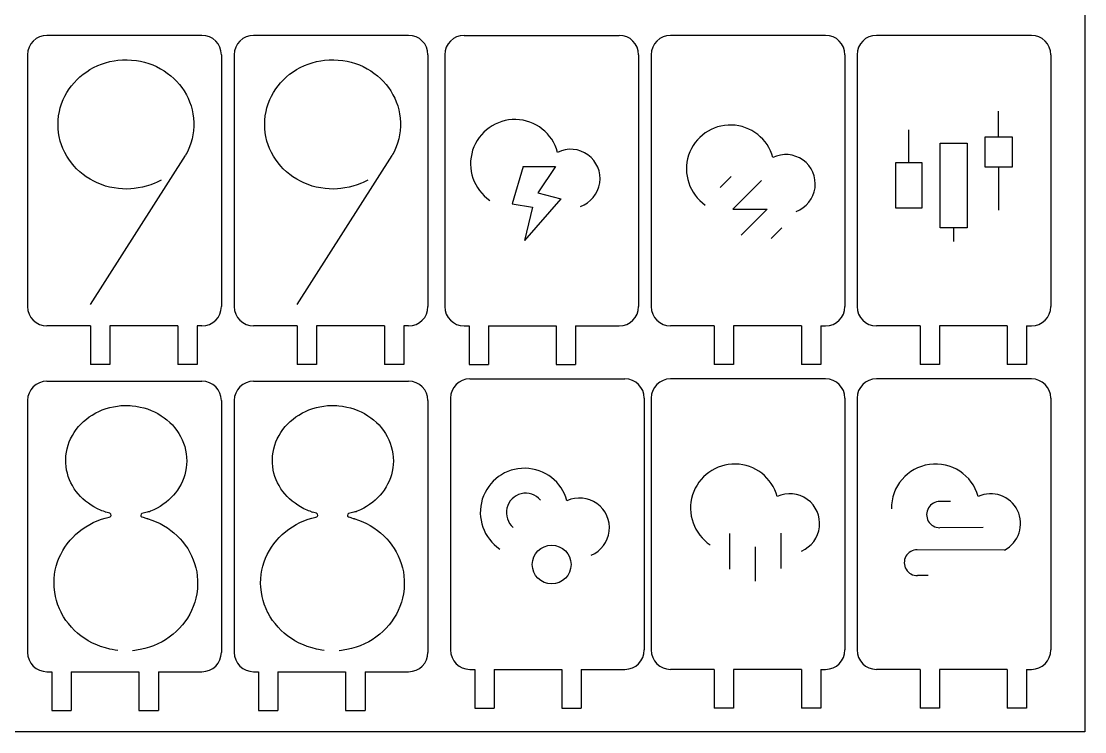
# Model space of a CAD drawing. Header units: millimetres. Extents: x 2133 to 4632, y 1065 to 2652.
# Drawn here: x 4412.8 to 4632.3, y 2005.3 to 2152 of the extents above; entities that cross this region are included whole.
import ezdxf

# ---------------------------------------------------------------- set-up
doc = ezdxf.new("R2010")
doc.units = ezdxf.units.MM
doc.layers.add('细实线', color=7, linetype='Continuous', lineweight=25)

msp = doc.modelspace()

# ---------------------------------------------------------------- linework, layer by layer
at = {"color": 7, "linetype": 'Continuous', "lineweight": 25}
for p, q in [((4450.096, 2149.068), (4418.096, 2149.068)), ((4492.75, 2149.068), (4460.75, 2149.068)), ((4504.222, 2149.068), (4536.222, 2149.068)), ((4578.821, 2149.068), (4546.821, 2149.068)), ((4621.314, 2149.068), (4589.314, 2149.068)), ((4414.096, 2145.068), (4414.096, 2093.068)), ((4454.096, 2145.068), (4454.096, 2093.068)), ((4456.75, 2145.068), (4456.75, 2093.068)), ((4496.75, 2145.068), (4496.75, 2093.068)), ((4500.222, 2145.068), (4500.222, 2093.068)), ((4540.222, 2145.068), (4540.222, 2093.068)), ((4542.821, 2145.068), (4542.821, 2093.068)), ((4582.821, 2145.068), (4582.821, 2093.068)), ((4585.314, 2145.068), (4585.314, 2093.068)), ((4625.314, 2145.068), (4625.314, 2093.068)), ((4427.096, 2089.068), (4418.096, 2089.068)), ((4427.096, 2089.068), (4427.096, 2081.068)), ((4445.096, 2089.068), (4431.096, 2089.068)), ((4431.096, 2089.068), (4431.096, 2081.068)), ((4445.096, 2089.068), (4445.096, 2081.068)), ((4450.096, 2089.068), (4449.096, 2089.068)), ((4449.096, 2089.068), (4449.096, 2081.068)), ((4469.75, 2089.068), (4460.75, 2089.068)), ((4469.75, 2089.068), (4469.75, 2081.068)), ((4487.75, 2089.068), (4473.75, 2089.068)), ((4473.75, 2089.068), (4473.75, 2081.068)), ((4487.75, 2089.068), (4487.75, 2081.068)), ((4492.75, 2089.068), (4491.75, 2089.068)), ((4491.75, 2089.068), (4491.75, 2081.068)), ((4504.222, 2089.068), (4505.222, 2089.068)), ((4505.222, 2089.068), (4505.222, 2081.068)), ((4509.222, 2089.068), (4509.222, 2081.068)), ((4509.222, 2089.068), (4523.222, 2089.068)), ((4523.222, 2089.068), (4523.222, 2081.068)), ((4527.222, 2089.068), (4536.222, 2089.068)), ((4527.222, 2089.068), (4527.222, 2081.068)), ((4555.821, 2089.068), (4546.821, 2089.068)), ((4555.821, 2089.068), (4555.821, 2081.068)), ((4573.821, 2089.068), (4559.821, 2089.068)), ((4559.821, 2089.068), (4559.821, 2081.068)), ((4573.821, 2089.068), (4573.821, 2081.068)), ((4577.821, 2089.068), (4577.821, 2081.068)), ((4598.314, 2089.068), (4589.314, 2089.068)), ((4598.314, 2089.068), (4598.314, 2081.068)), ((4616.314, 2089.068), (4602.314, 2089.068)), ((4602.314, 2089.068), (4602.314, 2081.068)), ((4616.314, 2089.068), (4616.314, 2081.068)), ((4620.314, 2089.068), (4620.314, 2081.068)), ((4431.096, 2081.068), (4427.096, 2081.068)), ((4449.096, 2081.068), (4445.096, 2081.068)), ((4473.75, 2081.068), (4469.75, 2081.068)), ((4491.75, 2081.068), (4487.75, 2081.068)), ((4505.222, 2081.068), (4509.222, 2081.068)), ((4523.222, 2081.068), (4527.222, 2081.068)), ((4559.821, 2081.068), (4555.821, 2081.068)), ((4577.821, 2081.068), (4573.821, 2081.068)), ((4602.314, 2081.068), (4598.314, 2081.068)), ((4620.314, 2081.068), (4616.314, 2081.068)), ((4418.096, 2077.656), (4450.096, 2077.656)), ((4460.75, 2077.656), (4492.75, 2077.656)), ((4505.394, 2078.143), (4537.394, 2078.143)), ((4578.821, 2078.143), (4546.821, 2078.143)), ((4621.314, 2078.143), (4589.314, 2078.143)), ((4414.096, 2073.656), (4414.096, 2021.656)), ((4454.096, 2073.656), (4454.096, 2021.656)), ((4456.75, 2073.656), (4456.75, 2021.656)), ((4496.75, 2073.656), (4496.75, 2021.656)), ((4501.394, 2074.143), (4501.394, 2022.143)), ((4541.394, 2074.143), (4541.394, 2022.143)), ((4542.821, 2074.143), (4542.821, 2022.143)), ((4582.821, 2074.143), (4582.821, 2022.143)), ((4585.314, 2074.143), (4585.314, 2022.143)), ((4625.314, 2074.143), (4625.314, 2022.143)), ((4418.096, 2017.656), (4419.096, 2017.656)), ((4419.096, 2017.656), (4419.096, 2009.656)), ((4423.096, 2017.656), (4423.096, 2009.656)), ((4423.096, 2017.656), (4437.096, 2017.656)), ((4437.096, 2017.656), (4437.096, 2009.656)), ((4441.096, 2017.656), (4450.096, 2017.656)), ((4441.096, 2017.656), (4441.096, 2009.656)), ((4460.75, 2017.656), (4461.75, 2017.656)), ((4461.75, 2017.656), (4461.75, 2009.656)), ((4465.75, 2017.656), (4465.75, 2009.656)), ((4465.75, 2017.656), (4479.75, 2017.656)), ((4479.75, 2017.656), (4479.75, 2009.656)), ((4483.75, 2017.656), (4492.75, 2017.656)), ((4483.75, 2017.656), (4483.75, 2009.656)), ((4505.394, 2018.143), (4506.394, 2018.143)), ((4506.394, 2018.143), (4506.394, 2010.143)), ((4510.394, 2018.143), (4510.394, 2010.143)), ((4510.394, 2018.143), (4524.394, 2018.143)), ((4524.394, 2018.143), (4524.394, 2010.143)), ((4528.394, 2018.143), (4537.394, 2018.143)), ((4528.394, 2018.143), (4528.394, 2010.143)), ((4555.821, 2018.143), (4546.821, 2018.143)), ((4555.821, 2018.143), (4555.821, 2010.143)), ((4573.821, 2018.143), (4559.821, 2018.143)), ((4559.821, 2018.143), (4559.821, 2010.143)), ((4573.821, 2018.143), (4573.821, 2010.143)), ((4577.821, 2018.143), (4577.821, 2010.143)), ((4598.314, 2018.143), (4589.314, 2018.143)), ((4598.314, 2018.143), (4598.314, 2010.143)), ((4616.314, 2018.143), (4602.314, 2018.143)), ((4602.314, 2018.143), (4602.314, 2010.143)), ((4616.314, 2018.143), (4616.314, 2010.143)), ((4620.314, 2018.143), (4620.314, 2010.143)), ((4419.096, 2009.656), (4423.096, 2009.656)), ((4437.096, 2009.656), (4441.096, 2009.656)), ((4461.75, 2009.656), (4465.75, 2009.656)), ((4479.75, 2009.656), (4483.75, 2009.656)), ((4506.394, 2010.143), (4510.394, 2010.143)), ((4524.394, 2010.143), (4528.394, 2010.143)), ((4559.821, 2010.143), (4555.821, 2010.143)), ((4577.821, 2010.143), (4573.821, 2010.143)), ((4602.314, 2010.143), (4598.314, 2010.143)), ((4620.314, 2010.143), (4616.314, 2010.143))]:
    msp.add_line(p, q, dxfattribs=at)
for points in [[(4427.723, 2142.409), (4428.578, 2142.815)], [(4428.578, 2142.815), (4429.341, 2143.129)], [(4429.341, 2143.129), (4430.163, 2143.394)], [(4430.163, 2143.394), (4431.102, 2143.642)], [(4431.102, 2143.642), (4431.961, 2143.821)], [(4431.961, 2143.821), (4432.743, 2143.922)], [(4432.743, 2143.922), (4433.669, 2143.995)], [(4433.669, 2143.995), (4434.565, 2144.023)], [(4434.565, 2144.023), (4434.602, 2144.023)], [(4434.652, 2144.027), (4434.682, 2144.026)], [(4434.682, 2144.026), (4435.56, 2143.976)], [(4435.56, 2143.976), (4436.548, 2143.868)], [(4436.548, 2143.868), (4437.402, 2143.727)], [(4437.402, 2143.727), (4438.237, 2143.522)], [(4438.237, 2143.522), (4439.161, 2143.241)], [(4439.161, 2143.241), (4439.955, 2142.954)], [(4439.955, 2142.954), (4440.716, 2142.608)], [(4440.716, 2142.608), (4441.553, 2142.173)], [(4470.376, 2142.409), (4471.232, 2142.815)], [(4471.232, 2142.815), (4471.995, 2143.129)], [(4471.995, 2143.129), (4472.816, 2143.394)], [(4472.816, 2143.394), (4473.755, 2143.642)], [(4473.755, 2143.642), (4474.615, 2143.821)], [(4474.615, 2143.821), (4475.397, 2143.922)], [(4475.397, 2143.922), (4476.322, 2143.995)], [(4476.322, 2143.995), (4477.219, 2144.023)], [(4477.219, 2144.023), (4477.256, 2144.023)], [(4477.306, 2144.027), (4477.336, 2144.026)], [(4477.336, 2144.026), (4478.214, 2143.976)], [(4478.214, 2143.976), (4479.202, 2143.868)], [(4479.202, 2143.868), (4480.056, 2143.727)], [(4480.056, 2143.727), (4480.891, 2143.522)], [(4480.891, 2143.522), (4481.815, 2143.241)], [(4481.815, 2143.241), (4482.609, 2142.954)], [(4482.609, 2142.954), (4483.37, 2142.608)], [(4483.37, 2142.608), (4484.207, 2142.173)], [(4424.315, 2139.95), (4424.893, 2140.496)], [(4424.893, 2140.496), (4425.545, 2141.022)], [(4425.545, 2141.022), (4426.299, 2141.568)], [(4426.299, 2141.568), (4426.976, 2142.006)], [(4426.976, 2142.006), (4427.723, 2142.409)], [(4441.553, 2142.173), (4442.268, 2141.753)], [(4442.268, 2141.753), (4442.939, 2141.285)], [(4442.939, 2141.285), (4443.671, 2140.713)], [(4443.671, 2140.713), (4444.289, 2140.176)], [(4466.969, 2139.95), (4467.546, 2140.496)], [(4467.546, 2140.496), (4468.198, 2141.022)], [(4468.198, 2141.022), (4468.952, 2141.568)], [(4468.952, 2141.568), (4469.63, 2142.006)], [(4469.63, 2142.006), (4470.376, 2142.409)], [(4484.207, 2142.173), (4484.922, 2141.753)], [(4484.922, 2141.753), (4485.593, 2141.285)], [(4485.593, 2141.285), (4486.324, 2140.713)], [(4486.324, 2140.713), (4486.943, 2140.176)], [(4422.681, 2138.009), (4423.141, 2138.647)], [(4423.141, 2138.647), (4423.682, 2139.281)], [(4423.682, 2139.281), (4424.315, 2139.95)], [(4444.289, 2140.176), (4444.853, 2139.603)], [(4444.853, 2139.603), (4445.461, 2138.912)], [(4445.461, 2138.912), (4445.966, 2138.273)], [(4445.966, 2138.273), (4446.409, 2137.609)], [(4465.334, 2138.009), (4465.795, 2138.647)], [(4465.795, 2138.647), (4466.335, 2139.281)], [(4466.335, 2139.281), (4466.969, 2139.95)], [(4486.943, 2140.176), (4487.507, 2139.603)], [(4487.507, 2139.603), (4488.115, 2138.912)], [(4488.115, 2138.912), (4488.62, 2138.273)], [(4488.62, 2138.273), (4489.063, 2137.609)], [(4421.446, 2135.794), (4421.775, 2136.509)], [(4421.775, 2136.509), (4422.186, 2137.236)], [(4422.186, 2137.236), (4422.681, 2138.009)], [(4446.409, 2137.609), (4446.873, 2136.818)], [(4446.873, 2136.818), (4447.248, 2136.092)], [(4447.248, 2136.092), (4447.554, 2135.355)], [(4464.099, 2135.794), (4464.429, 2136.509)], [(4464.429, 2136.509), (4464.84, 2137.236)], [(4464.84, 2137.236), (4465.334, 2138.009)], [(4489.063, 2137.609), (4489.527, 2136.818)], [(4489.527, 2136.818), (4489.902, 2136.092)], [(4489.902, 2136.092), (4490.208, 2135.355)], [(4420.664, 2133.355), (4420.847, 2134.131)], [(4420.847, 2134.131), (4421.11, 2134.935)], [(4421.11, 2134.935), (4421.46, 2135.83)], [(4447.554, 2135.355), (4447.857, 2134.481)], [(4447.857, 2134.481), (4448.084, 2133.683)], [(4463.318, 2133.355), (4463.5, 2134.131)], [(4463.5, 2134.131), (4463.764, 2134.935)], [(4463.764, 2134.935), (4464.113, 2135.83)], [(4490.208, 2135.355), (4490.51, 2134.481)], [(4490.51, 2134.481), (4490.737, 2133.683)], [(4420.385, 2130.753), (4420.408, 2131.564)], [(4420.408, 2131.564), (4420.505, 2132.429)], [(4420.505, 2132.429), (4420.664, 2133.355)], [(4448.084, 2133.683), (4448.238, 2132.889)], [(4448.238, 2132.889), (4448.359, 2131.953)], [(4448.359, 2131.953), (4448.421, 2131.103)], [(4463.039, 2130.753), (4463.061, 2131.564)], [(4463.061, 2131.564), (4463.159, 2132.429)], [(4463.159, 2132.429), (4463.318, 2133.355)], [(4490.737, 2133.683), (4490.891, 2132.889)], [(4490.891, 2132.889), (4491.013, 2131.953)], [(4491.013, 2131.953), (4491.075, 2131.103)], [(4420.418, 2129.805), (4420.385, 2130.753)], [(4420.497, 2128.939), (4420.414, 2129.842)], [(4448.34, 2129.338), (4448.229, 2128.499)], [(4448.411, 2130.282), (4448.34, 2129.338)], [(4448.421, 2131.103), (4448.411, 2130.282)], [(4463.071, 2129.805), (4463.039, 2130.753)], [(4463.151, 2128.939), (4463.068, 2129.842)], [(4490.994, 2129.338), (4490.883, 2128.499)], [(4491.064, 2130.282), (4490.994, 2129.338)], [(4491.075, 2131.103), (4491.064, 2130.282)], [(4420.638, 2128.153), (4420.497, 2128.939)], [(4420.858, 2127.247), (4420.638, 2128.153)], [(4421.107, 2126.427), (4420.858, 2127.247)], [(4448.056, 2127.715), (4447.801, 2126.823)], [(4448.229, 2128.499), (4448.056, 2127.715)], [(4463.292, 2128.153), (4463.151, 2128.939)], [(4463.512, 2127.247), (4463.292, 2128.153)], [(4463.761, 2126.427), (4463.512, 2127.247)], [(4490.71, 2127.715), (4490.455, 2126.823)], [(4490.883, 2128.499), (4490.71, 2127.715)], [(4421.396, 2125.703), (4421.107, 2126.427)], [(4421.787, 2124.872), (4421.396, 2125.703)], [(4447.227, 2125.336), (4446.881, 2124.619)], [(4447.525, 2126.029), (4447.227, 2125.336)], [(4447.801, 2126.823), (4447.525, 2126.029)], [(4464.05, 2125.703), (4463.761, 2126.427)], [(4464.441, 2124.872), (4464.05, 2125.703)], [(4489.881, 2125.336), (4489.534, 2124.619)], [(4490.179, 2126.029), (4489.881, 2125.336)], [(4490.455, 2126.823), (4490.179, 2126.029)], [(4422.19, 2124.123), (4421.787, 2124.872)], [(4422.612, 2123.472), (4422.19, 2124.123)], [(4423.154, 2122.734), (4422.612, 2123.472)], [(4423.694, 2122.075), (4423.154, 2122.734)], [(4464.844, 2124.123), (4464.441, 2124.872)], [(4465.266, 2123.472), (4464.844, 2124.123)], [(4465.808, 2122.734), (4465.266, 2123.472)], [(4466.347, 2122.075), (4465.808, 2122.734)], [(4424.231, 2121.513), (4423.694, 2122.075)], [(4424.905, 2120.886), (4424.231, 2121.513)], [(4425.566, 2120.331), (4424.905, 2120.886)], [(4466.885, 2121.513), (4466.347, 2122.075)], [(4467.559, 2120.886), (4466.885, 2121.513)], [(4468.22, 2120.331), (4467.559, 2120.886)], [(4426.204, 2119.873), (4425.566, 2120.331)], [(4426.991, 2119.375), (4426.204, 2119.873)], [(4427.757, 2118.934), (4426.991, 2119.375)], [(4428.475, 2118.597), (4427.757, 2118.934)], [(4429.357, 2118.244), (4428.475, 2118.597)], [(4440.355, 2118.56), (4439.511, 2118.232)], [(4440.704, 2118.717), (4440.355, 2118.56)], [(4441.255, 2118.967), (4440.701, 2118.715)], [(4441.695, 2119.167), (4441.255, 2118.967)], [(4468.858, 2119.873), (4468.22, 2120.331)], [(4469.645, 2119.375), (4468.858, 2119.873)], [(4470.41, 2118.934), (4469.645, 2119.375)], [(4471.129, 2118.597), (4470.41, 2118.934)], [(4472.011, 2118.244), (4471.129, 2118.597)], [(4483.009, 2118.56), (4482.165, 2118.232)], [(4483.358, 2118.717), (4483.009, 2118.56)], [(4483.909, 2118.967), (4483.355, 2118.715)], [(4484.349, 2119.167), (4483.909, 2118.967)], [(4430.209, 2117.951), (4429.357, 2118.244)], [(4430.999, 2117.745), (4430.209, 2117.951)], [(4431.956, 2117.555), (4430.999, 2117.745)], [(4432.878, 2117.42), (4431.956, 2117.555)], [(4433.695, 2117.357), (4432.878, 2117.42)], [(4434.605, 2117.332), (4433.695, 2117.357)], [(4435.417, 2117.346), (4434.605, 2117.332)], [(4436.102, 2117.413), (4435.417, 2117.346)], [(4436.959, 2117.547), (4436.102, 2117.413)], [(4437.816, 2117.719), (4436.959, 2117.547)], [(4438.605, 2117.931), (4437.816, 2117.719)], [(4439.511, 2118.232), (4438.605, 2117.931)], [(4472.862, 2117.951), (4472.011, 2118.244)], [(4473.653, 2117.745), (4472.862, 2117.951)], [(4474.61, 2117.555), (4473.653, 2117.745)], [(4475.531, 2117.42), (4474.61, 2117.555)], [(4476.349, 2117.357), (4475.531, 2117.42)], [(4477.259, 2117.332), (4476.349, 2117.357)], [(4478.071, 2117.346), (4477.259, 2117.332)], [(4478.755, 2117.413), (4478.071, 2117.346)], [(4479.613, 2117.547), (4478.755, 2117.413)], [(4480.47, 2117.719), (4479.613, 2117.547)], [(4481.259, 2117.931), (4480.47, 2117.719)], [(4482.165, 2118.232), (4481.259, 2117.931)], [(4431.068, 2072.214), (4431.802, 2072.376)], [(4431.802, 2072.376), (4432.629, 2072.517)], [(4432.629, 2072.517), (4433.348, 2072.602)], [(4433.348, 2072.602), (4433.61, 2072.618)], [(4433.61, 2072.618), (4433.932, 2072.628)], [(4433.932, 2072.628), (4434.286, 2072.632)], [(4434.286, 2072.632), (4434.783, 2072.625)], [(4434.783, 2072.625), (4435.264, 2072.607)], [(4435.264, 2072.607), (4435.69, 2072.578)], [(4435.69, 2072.578), (4436.473, 2072.477)], [(4436.473, 2072.477), (4437.345, 2072.32)], [(4437.345, 2072.32), (4438.107, 2072.141)], [(4473.722, 2072.214), (4474.456, 2072.376)], [(4474.456, 2072.376), (4475.283, 2072.517)], [(4475.283, 2072.517), (4476.001, 2072.602)], [(4476.001, 2072.602), (4476.264, 2072.618)], [(4476.264, 2072.618), (4476.586, 2072.628)], [(4476.586, 2072.628), (4476.939, 2072.632)], [(4476.939, 2072.632), (4477.436, 2072.625)], [(4477.436, 2072.625), (4477.917, 2072.607)], [(4477.917, 2072.607), (4478.344, 2072.578)], [(4478.344, 2072.578), (4479.127, 2072.477)], [(4479.127, 2072.477), (4479.998, 2072.32)], [(4479.998, 2072.32), (4480.76, 2072.141)], [(4426.245, 2069.833), (4426.826, 2070.275)], [(4426.826, 2070.275), (4427.438, 2070.67)], [(4427.438, 2070.67), (4428.164, 2071.087)], [(4428.164, 2071.087), (4428.83, 2071.424)], [(4428.83, 2071.424), (4429.52, 2071.709)], [(4429.52, 2071.709), (4430.331, 2071.996)], [(4430.331, 2071.996), (4431.068, 2072.214)], [(4438.107, 2072.141), (4438.822, 2071.913)], [(4438.822, 2071.913), (4439.625, 2071.611)], [(4439.625, 2071.611), (4440.323, 2071.306)], [(4440.323, 2071.306), (4440.966, 2070.963)], [(4440.966, 2070.963), (4441.683, 2070.532)], [(4441.683, 2070.532), (4442.3, 2070.116)], [(4442.3, 2070.116), (4442.859, 2069.672)], [(4468.899, 2069.833), (4469.479, 2070.275)], [(4469.479, 2070.275), (4470.091, 2070.67)], [(4470.091, 2070.67), (4470.818, 2071.087)], [(4470.818, 2071.087), (4471.484, 2071.424)], [(4471.484, 2071.424), (4472.173, 2071.709)], [(4472.173, 2071.709), (4472.984, 2071.996)], [(4472.984, 2071.996), (4473.722, 2072.214)], [(4480.76, 2072.141), (4481.476, 2071.913)], [(4481.476, 2071.913), (4482.278, 2071.611)], [(4482.278, 2071.611), (4482.977, 2071.306)], [(4482.977, 2071.306), (4483.62, 2070.963)], [(4483.62, 2070.963), (4484.336, 2070.532)], [(4484.336, 2070.532), (4484.953, 2070.116)], [(4484.953, 2070.116), (4485.512, 2069.672)], [(4424.125, 2067.652), (4424.626, 2068.278)], [(4424.626, 2068.278), (4425.105, 2068.811)], [(4425.105, 2068.811), (4425.625, 2069.304)], [(4425.625, 2069.304), (4426.245, 2069.833)], [(4442.859, 2069.672), (4443.468, 2069.131)], [(4443.468, 2069.131), (4443.989, 2068.614)], [(4443.989, 2068.614), (4444.448, 2068.081)], [(4444.448, 2068.081), (4444.936, 2067.444)], [(4466.778, 2067.652), (4467.28, 2068.278)], [(4467.28, 2068.278), (4467.759, 2068.811)], [(4467.759, 2068.811), (4468.279, 2069.304)], [(4468.279, 2069.304), (4468.899, 2069.833)], [(4485.512, 2069.672), (4486.121, 2069.131)], [(4486.121, 2069.131), (4486.643, 2068.614)], [(4486.643, 2068.614), (4487.101, 2068.081)], [(4487.101, 2068.081), (4487.59, 2067.444)], [(4422.7, 2065.111), (4422.987, 2065.757)], [(4422.987, 2065.757), (4423.352, 2066.466)], [(4423.352, 2066.466), (4423.714, 2067.075)], [(4423.714, 2067.075), (4424.125, 2067.652)], [(4444.936, 2067.444), (4445.345, 2066.843)], [(4445.345, 2066.843), (4445.687, 2066.236)], [(4445.687, 2066.236), (4446.037, 2065.517)], [(4465.354, 2065.111), (4465.64, 2065.757)], [(4465.64, 2065.757), (4466.006, 2066.466)], [(4466.006, 2066.466), (4466.367, 2067.075)], [(4466.367, 2067.075), (4466.778, 2067.652)], [(4487.59, 2067.444), (4487.999, 2066.843)], [(4487.999, 2066.843), (4488.341, 2066.236)], [(4488.341, 2066.236), (4488.691, 2065.517)], [(4422.112, 2062.962), (4422.258, 2063.665)], [(4422.258, 2063.665), (4422.47, 2064.441)], [(4422.47, 2064.441), (4422.7, 2065.111)], [(4446.037, 2065.517), (4446.317, 2064.845)], [(4446.317, 2064.845), (4446.527, 2064.18)], [(4446.527, 2064.18), (4446.721, 2063.395)], [(4464.766, 2062.962), (4464.912, 2063.665)], [(4464.912, 2063.665), (4465.124, 2064.441)], [(4465.124, 2064.441), (4465.354, 2065.111)], [(4488.691, 2065.517), (4488.97, 2064.845)], [(4488.97, 2064.845), (4489.181, 2064.18)], [(4489.181, 2064.18), (4489.375, 2063.395)], [(4421.983, 2061.456), (4422.027, 2062.253)], [(4421.986, 2060.752), (4421.983, 2061.456)], [(4422.027, 2062.253), (4422.112, 2062.962)], [(4446.721, 2063.395), (4446.855, 2062.666)], [(4446.855, 2062.666), (4446.922, 2061.966)], [(4446.922, 2061.966), (4446.948, 2061.166)], [(4464.636, 2061.456), (4464.681, 2062.253)], [(4464.64, 2060.752), (4464.636, 2061.456)], [(4464.681, 2062.253), (4464.766, 2062.962)], [(4489.375, 2063.395), (4489.509, 2062.666)], [(4489.509, 2062.666), (4489.576, 2061.966)], [(4489.576, 2061.966), (4489.602, 2061.166)], [(4422.05, 2060.066), (4421.986, 2060.752)], [(4422.167, 2059.303), (4422.05, 2060.066)], [(4422.31, 2058.639), (4422.167, 2059.303)], [(4446.849, 2059.775), (4446.714, 2059.015)], [(4446.928, 2060.445), (4446.849, 2059.775)], [(4446.948, 2061.166), (4446.928, 2060.445)], [(4464.703, 2060.066), (4464.64, 2060.752)], [(4464.821, 2059.303), (4464.703, 2060.066)], [(4464.964, 2058.639), (4464.821, 2059.303)], [(4489.503, 2059.775), (4489.368, 2059.015)], [(4489.581, 2060.445), (4489.503, 2059.775)], [(4489.602, 2061.166), (4489.581, 2060.445)], [(4422.505, 2058.002), (4422.31, 2058.639)], [(4422.768, 2057.296), (4422.505, 2058.002)], [(4423.036, 2056.682), (4422.768, 2057.296)], [(4446.065, 2057.009), (4445.773, 2056.38)], [(4446.345, 2057.713), (4446.065, 2057.009)], [(4446.551, 2058.335), (4446.345, 2057.713)], [(4446.714, 2059.015), (4446.551, 2058.335)], [(4465.159, 2058.002), (4464.964, 2058.639)], [(4465.421, 2057.296), (4465.159, 2058.002)], [(4465.69, 2056.682), (4465.421, 2057.296)], [(4488.719, 2057.009), (4488.427, 2056.38)], [(4488.998, 2057.713), (4488.719, 2057.009)], [(4489.204, 2058.335), (4488.998, 2057.713)], [(4489.368, 2059.015), (4489.204, 2058.335)], [(4423.349, 2056.1), (4423.036, 2056.682)], [(4423.742, 2055.458), (4423.349, 2056.1)], [(4424.123, 2054.904), (4423.742, 2055.458)], [(4424.541, 2054.388), (4424.123, 2054.904)], [(4445.042, 2055.175), (4444.635, 2054.611)], [(4445.451, 2055.812), (4445.042, 2055.175)], [(4445.773, 2056.38), (4445.451, 2055.812)], [(4466.003, 2056.1), (4465.69, 2056.682)], [(4466.395, 2055.458), (4466.003, 2056.1)], [(4466.777, 2054.904), (4466.395, 2055.458)], [(4467.194, 2054.388), (4466.777, 2054.904)], [(4487.696, 2055.175), (4487.289, 2054.611)], [(4488.105, 2055.812), (4487.696, 2055.175)], [(4488.427, 2056.38), (4488.105, 2055.812)], [(4425.049, 2053.825), (4424.541, 2054.388)], [(4425.531, 2053.342), (4425.049, 2053.825)], [(4426.04, 2052.903), (4425.531, 2053.342)], [(4426.649, 2052.431), (4426.04, 2052.903)], [(4442.711, 2052.678), (4442.037, 2052.178)], [(4443.177, 2053.063), (4442.711, 2052.678)], [(4443.686, 2053.551), (4443.177, 2053.063)], [(4444.21, 2054.107), (4443.686, 2053.551)], [(4444.635, 2054.611), (4444.21, 2054.107)], [(4467.702, 2053.825), (4467.194, 2054.388)], [(4468.185, 2053.342), (4467.702, 2053.825)], [(4468.694, 2052.903), (4468.185, 2053.342)], [(4469.302, 2052.431), (4468.694, 2052.903)], [(4485.365, 2052.678), (4484.69, 2052.178)], [(4485.831, 2053.063), (4485.365, 2052.678)], [(4486.34, 2053.551), (4485.831, 2053.063)], [(4486.864, 2054.107), (4486.34, 2053.551)], [(4487.289, 2054.611), (4486.864, 2054.107)], [(4427.218, 2052.033), (4426.649, 2052.431)], [(4427.803, 2051.684), (4427.218, 2052.033)], [(4428.503, 2051.314), (4427.803, 2051.684)], [(4429.159, 2051.006), (4428.503, 2051.314)], [(4429.45, 2050.888), (4429.159, 2051.006)], [(4429.747, 2050.778), (4429.45, 2050.888)], [(4430.084, 2050.662), (4429.747, 2050.778)], [(4439.019, 2050.643), (4438.781, 2050.593)], [(4439.247, 2050.703), (4439.019, 2050.643)], [(4439.462, 2050.786), (4439.247, 2050.703)], [(4440.136, 2051.085), (4439.462, 2050.786)], [(4440.849, 2051.443), (4440.136, 2051.085)], [(4441.438, 2051.778), (4440.849, 2051.443)], [(4442.037, 2052.178), (4441.438, 2051.778)], [(4469.872, 2052.033), (4469.302, 2052.431)], [(4470.457, 2051.684), (4469.872, 2052.033)], [(4471.156, 2051.314), (4470.457, 2051.684)], [(4471.812, 2051.006), (4471.156, 2051.314)], [(4472.103, 2050.888), (4471.812, 2051.006)], [(4472.401, 2050.778), (4472.103, 2050.888)], [(4472.737, 2050.662), (4472.401, 2050.778)], [(4481.673, 2050.643), (4481.434, 2050.593)], [(4481.901, 2050.703), (4481.673, 2050.643)], [(4482.116, 2050.786), (4481.901, 2050.703)], [(4482.79, 2051.085), (4482.116, 2050.786)], [(4483.503, 2051.443), (4482.79, 2051.085)], [(4484.092, 2051.778), (4483.503, 2051.443)], [(4484.69, 2052.178), (4484.092, 2051.778)], [(4426.918, 2048.084), (4427.654, 2048.47)], [(4427.654, 2048.47), (4428.459, 2048.82)], [(4428.459, 2048.82), (4429.373, 2049.165)], [(4429.373, 2049.165), (4430.088, 2049.396)], [(4438.866, 2049.271), (4438.914, 2049.256)], [(4438.914, 2049.256), (4439.01, 2049.227)], [(4439.01, 2049.227), (4439.733, 2048.977)], [(4439.733, 2048.977), (4440.633, 2048.615)], [(4440.633, 2048.615), (4441.437, 2048.245)], [(4441.437, 2048.245), (4442.146, 2047.853)], [(4469.572, 2048.084), (4470.308, 2048.47)], [(4470.308, 2048.47), (4471.112, 2048.82)], [(4471.112, 2048.82), (4472.026, 2049.165)], [(4472.026, 2049.165), (4472.742, 2049.396)], [(4481.52, 2049.271), (4481.568, 2049.256)], [(4481.568, 2049.256), (4481.663, 2049.227)], [(4481.663, 2049.227), (4482.387, 2048.977)], [(4482.387, 2048.977), (4483.286, 2048.615)], [(4483.286, 2048.615), (4484.091, 2048.245)], [(4484.091, 2048.245), (4484.8, 2047.853)], [(4423.407, 2045.408), (4424.022, 2045.998)], [(4424.022, 2045.998), (4424.734, 2046.616)], [(4424.734, 2046.616), (4425.378, 2047.117)], [(4425.378, 2047.117), (4426.096, 2047.594)], [(4426.096, 2047.594), (4426.918, 2048.084)], [(4442.146, 2047.853), (4442.949, 2047.35)], [(4442.949, 2047.35), (4443.664, 2046.853)], [(4443.664, 2046.853), (4444.283, 2046.35)], [(4444.283, 2046.35), (4444.975, 2045.723)], [(4466.061, 2045.408), (4466.675, 2045.998)], [(4466.675, 2045.998), (4467.388, 2046.616)], [(4467.388, 2046.616), (4468.032, 2047.117)], [(4468.032, 2047.117), (4468.75, 2047.594)], [(4468.75, 2047.594), (4469.572, 2048.084)], [(4484.8, 2047.853), (4485.603, 2047.35)], [(4485.603, 2047.35), (4486.318, 2046.853)], [(4486.318, 2046.853), (4486.937, 2046.35)], [(4486.937, 2046.35), (4487.629, 2045.723)], [(4421.789, 2043.391), (4422.284, 2044.078)], [(4422.284, 2044.078), (4422.869, 2044.808)], [(4422.869, 2044.808), (4423.407, 2045.408)], [(4444.975, 2045.723), (4445.585, 2045.113)], [(4445.585, 2045.113), (4446.099, 2044.515)], [(4446.099, 2044.515), (4446.662, 2043.779)], [(4446.662, 2043.779), (4447.149, 2043.071)], [(4464.443, 2043.391), (4464.938, 2044.078)], [(4464.938, 2044.078), (4465.522, 2044.808)], [(4465.522, 2044.808), (4466.061, 2045.408)], [(4487.629, 2045.723), (4488.239, 2045.113)], [(4488.239, 2045.113), (4488.752, 2044.515)], [(4488.752, 2044.515), (4489.316, 2043.779)], [(4489.316, 2043.779), (4489.803, 2043.071)], [(4420.575, 2041.113), (4420.934, 2041.881)], [(4420.934, 2041.881), (4421.372, 2042.706)], [(4421.372, 2042.706), (4421.789, 2043.391)], [(4447.149, 2043.071), (4447.542, 2042.393)], [(4447.542, 2042.393), (4447.959, 2041.565)], [(4447.959, 2041.565), (4448.308, 2040.774)], [(4463.229, 2041.113), (4463.587, 2041.881)], [(4463.587, 2041.881), (4464.026, 2042.706)], [(4464.026, 2042.706), (4464.443, 2043.391)], [(4489.803, 2043.071), (4490.196, 2042.393)], [(4490.196, 2042.393), (4490.613, 2041.565)], [(4490.613, 2041.565), (4490.961, 2040.774)], [(4419.813, 2038.62), (4420.019, 2039.455)], [(4420.019, 2039.455), (4420.294, 2040.358)], [(4420.294, 2040.358), (4420.575, 2041.113)], [(4448.308, 2040.774), (4448.566, 2040.029)], [(4448.566, 2040.029), (4448.819, 2039.126)], [(4462.467, 2038.62), (4462.673, 2039.455)], [(4462.673, 2039.455), (4462.948, 2040.358)], [(4462.948, 2040.358), (4463.229, 2041.113)], [(4490.961, 2040.774), (4491.22, 2040.029)], [(4491.22, 2040.029), (4491.473, 2039.126)], [(4419.592, 2036.84), (4419.684, 2037.809)], [(4419.684, 2037.809), (4419.813, 2038.62)], [(4448.819, 2039.126), (4449.01, 2038.268)], [(4449.01, 2038.268), (4449.12, 2037.468)], [(4449.12, 2037.468), (4449.189, 2036.503)], [(4462.245, 2036.84), (4462.338, 2037.809)], [(4462.338, 2037.809), (4462.467, 2038.62)], [(4491.473, 2039.126), (4491.664, 2038.268)], [(4491.664, 2038.268), (4491.774, 2037.468)], [(4491.774, 2037.468), (4491.843, 2036.503)], [(4419.556, 2035.943), (4419.592, 2036.84)], [(4419.593, 2035.09), (4419.556, 2035.943)], [(4419.7, 2034.1), (4419.593, 2035.09)], [(4449.205, 2035.584), (4449.149, 2034.744)], [(4449.189, 2036.503), (4449.205, 2035.584)], [(4462.21, 2035.943), (4462.245, 2036.84)], [(4462.247, 2035.09), (4462.21, 2035.943)], [(4462.354, 2034.1), (4462.247, 2035.09)], [(4491.859, 2035.584), (4491.803, 2034.744)], [(4491.843, 2036.503), (4491.859, 2035.584)], [(4419.848, 2033.206), (4419.7, 2034.1)], [(4420.058, 2032.385), (4419.848, 2033.206)], [(4448.849, 2032.854), (4448.625, 2032.054)], [(4449.021, 2033.762), (4448.849, 2032.854)], [(4449.149, 2034.744), (4449.021, 2033.762)], [(4462.502, 2033.206), (4462.354, 2034.1)], [(4462.711, 2032.385), (4462.502, 2033.206)], [(4491.502, 2032.854), (4491.279, 2032.054)], [(4491.674, 2033.762), (4491.502, 2032.854)], [(4491.803, 2034.744), (4491.674, 2033.762)], [(4420.373, 2031.413), (4420.058, 2032.385)], [(4420.685, 2030.611), (4420.362, 2031.448)], [(4421.069, 2029.824), (4420.685, 2030.611)], [(4448.302, 2031.13), (4447.953, 2030.285)], [(4448.625, 2032.054), (4448.302, 2031.13)], [(4463.027, 2031.413), (4462.711, 2032.385)], [(4463.339, 2030.611), (4463.015, 2031.448)], [(4463.722, 2029.824), (4463.339, 2030.611)], [(4490.956, 2031.13), (4490.606, 2030.285)], [(4491.279, 2032.054), (4490.956, 2031.13)], [(4421.532, 2029.011), (4421.051, 2029.86)], [(4422.013, 2028.257), (4421.532, 2029.011)], [(4447.08, 2028.72), (4446.572, 2027.963)], [(4447.577, 2029.555), (4447.08, 2028.72)], [(4447.953, 2030.285), (4447.577, 2029.555)], [(4464.186, 2029.011), (4463.704, 2029.86)], [(4464.667, 2028.257), (4464.186, 2029.011)], [(4489.734, 2028.72), (4489.226, 2027.963)], [(4490.231, 2029.555), (4489.734, 2028.72)], [(4490.606, 2030.285), (4490.231, 2029.555)], [(4422.517, 2027.593), (4422.013, 2028.257)], [(4423.154, 2026.851), (4422.517, 2027.593)], [(4423.775, 2026.199), (4423.154, 2026.851)], [(4424.398, 2025.639), (4423.775, 2026.199)], [(4445.412, 2026.594), (4444.764, 2025.942)], [(4446.062, 2027.319), (4445.412, 2026.594)], [(4446.572, 2027.963), (4446.062, 2027.319)], [(4465.171, 2027.593), (4464.667, 2028.257)], [(4465.808, 2026.851), (4465.171, 2027.593)], [(4466.428, 2026.199), (4465.808, 2026.851)], [(4467.052, 2025.639), (4466.428, 2026.199)], [(4488.065, 2026.594), (4487.418, 2025.942)], [(4488.716, 2027.319), (4488.065, 2026.594)], [(4489.226, 2027.963), (4488.716, 2027.319)], [(4425.171, 2025.024), (4424.398, 2025.639)], [(4425.912, 2024.492), (4425.171, 2025.024)], [(4426.638, 2024.051), (4425.912, 2024.492)], [(4427.525, 2023.581), (4426.638, 2024.051)], [(4442.585, 2024.276), (4441.856, 2023.854)], [(4443.353, 2024.803), (4442.585, 2024.276)], [(4444.136, 2025.401), (4443.353, 2024.803)], [(4444.764, 2025.942), (4444.136, 2025.401)], [(4467.825, 2025.024), (4467.052, 2025.639)], [(4468.566, 2024.492), (4467.825, 2025.024)], [(4469.292, 2024.051), (4468.566, 2024.492)], [(4470.178, 2023.581), (4469.292, 2024.051)], [(4485.238, 2024.276), (4484.51, 2023.854)], [(4486.007, 2024.803), (4485.238, 2024.276)], [(4486.79, 2025.401), (4486.007, 2024.803)], [(4487.418, 2025.942), (4486.79, 2025.401)], [(4428.367, 2023.187), (4427.525, 2023.581)], [(4429.178, 2022.882), (4428.367, 2023.187)], [(4430.158, 2022.577), (4429.178, 2022.882)], [(4431.104, 2022.335), (4430.158, 2022.577)], [(4431.53, 2022.247), (4431.104, 2022.335)], [(4432.197, 2022.113), (4431.53, 2022.247)], [(4432.699, 2022.013), (4432.197, 2022.113)], [(4436.267, 2022.03), (4435.762, 2021.94)], [(4436.937, 2022.15), (4436.267, 2022.03)], [(4437.34, 2022.224), (4436.937, 2022.15)], [(4438.293, 2022.447), (4437.34, 2022.224)], [(4439.279, 2022.731), (4438.293, 2022.447)], [(4440.091, 2023.019), (4439.279, 2022.731)], [(4440.961, 2023.403), (4440.091, 2023.019)], [(4441.856, 2023.854), (4440.961, 2023.403)], [(4471.021, 2023.187), (4470.178, 2023.581)], [(4471.831, 2022.882), (4471.021, 2023.187)], [(4472.812, 2022.577), (4471.831, 2022.882)], [(4473.757, 2022.335), (4472.812, 2022.577)], [(4474.183, 2022.247), (4473.757, 2022.335)], [(4474.851, 2022.113), (4474.183, 2022.247)], [(4475.353, 2022.013), (4474.851, 2022.113)], [(4478.921, 2022.03), (4478.415, 2021.94)], [(4479.59, 2022.15), (4478.921, 2022.03)], [(4479.993, 2022.224), (4479.59, 2022.15)], [(4480.946, 2022.447), (4479.993, 2022.224)], [(4481.933, 2022.731), (4480.946, 2022.447)], [(4482.745, 2023.019), (4481.933, 2022.731)], [(4483.615, 2023.403), (4482.745, 2023.019)], [(4484.51, 2023.854), (4483.615, 2023.403)]]:
    msp.add_lwpolyline(points)
for centre, start, end in [((4418.096, 2145.068), 90, 180), ((4450.096, 2145.068), 0, 90), ((4460.75, 2145.068), 90, 180), ((4492.75, 2145.068), 0, 90), ((4504.222, 2145.068), 90, 180), ((4536.222, 2145.068), 0, 90), ((4546.821, 2145.068), 90, 180), ((4578.821, 2145.068), 0, 90), ((4589.314, 2145.068), 90, 180), ((4621.314, 2145.068), 0, 90), ((4418.096, 2093.068), 180, 270), ((4450.096, 2093.068), 270, 0), ((4460.75, 2093.068), 180, 270), ((4492.75, 2093.068), 270, 0), ((4504.222, 2093.068), 180, 270), ((4536.222, 2093.068), 270, 0), ((4546.821, 2093.068), 180, 270), ((4578.821, 2093.068), 270, 0), ((4589.314, 2093.068), 180, 270), ((4621.314, 2093.068), 270, 0), ((4418.096, 2073.656), 90, 180), ((4450.096, 2073.656), 0, 90), ((4460.75, 2073.656), 90, 180), ((4492.75, 2073.656), 0, 90), ((4505.394, 2074.143), 90, 180), ((4537.394, 2074.143), 0, 90), ((4546.821, 2074.143), 90, 180), ((4578.821, 2074.143), 0, 90), ((4589.314, 2074.143), 90, 180), ((4621.314, 2074.143), 0, 90), ((4505.394, 2022.143), 180, 270), ((4537.394, 2022.143), 270, 0), ((4546.821, 2022.143), 180, 270), ((4578.821, 2022.143), 270, 0), ((4589.314, 2022.143), 180, 270), ((4621.314, 2022.143), 270, 0), ((4418.096, 2021.656), 180, 270), ((4450.096, 2021.656), 270, 0), ((4460.75, 2021.656), 180, 270), ((4492.75, 2021.656), 270, 0)]:
    msp.add_arc(centre, 4, start, end, dxfattribs=at)
at = {"layer": '细实线'}
for p, q in [((4434.602, 2144.023), (4434.652, 2144.027)), ((4477.256, 2144.023), (4477.306, 2144.027)), ((4614.539, 2128.112), (4614.539, 2133.433)), ((4595.994, 2122.789), (4595.994, 2129.574)), ((4427.107, 2093.474), (4446.71, 2124.29)), ((4446.864, 2124.585), (4446.71, 2124.29)), ((4446.881, 2124.619), (4446.864, 2124.585)), ((4469.76, 2093.474), (4489.363, 2124.29)), ((4489.518, 2124.585), (4489.363, 2124.29)), ((4489.534, 2124.619), (4489.518, 2124.585)), ((4516.426, 2121.96), (4514.093, 2114.262)), ((4516.426, 2121.96), (4523.083, 2121.96)), ((4523.083, 2121.96), (4519.41, 2116.54)), ((4614.539, 2121.882), (4614.539, 2112.955)), ((4557.062, 2117.667), (4559.326, 2119.932)), ((4565.599, 2119.068), (4559.688, 2113.157)), ((4519.41, 2116.54), (4524.205, 2115.322)), ((4514.093, 2114.262), (4518.325, 2113.569)), ((4524.205, 2115.322), (4516.658, 2106.698)), ((4518.325, 2113.569), (4516.658, 2106.698)), ((4559.688, 2113.157), (4566.754, 2113.157)), ((4566.754, 2113.157), (4561.425, 2107.828)), ((4567.602, 2107.111), (4569.785, 2109.295)), ((4605.244, 2109.341), (4605.244, 2106.506)), ((4577.821, 2089.068), (4578.821, 2089.068)), ((4620.314, 2089.068), (4621.314, 2089.068)), ((4604.578, 2052.791), (4602.3, 2052.791)), ((4430.084, 2050.662), (4430.156, 2050.637)), ((4430.517, 2050.528), (4430.156, 2050.637)), ((4430.792, 2050.459), (4430.517, 2050.528)), ((4431.077, 2050.374), (4430.792, 2050.459)), ((4431.275, 2050.177), (4431.077, 2050.374)), ((4437.709, 2050.349), (4437.522, 2050.162)), ((4437.948, 2050.432), (4437.709, 2050.349)), ((4438.781, 2050.593), (4437.948, 2050.432)), ((4472.737, 2050.662), (4472.809, 2050.637)), ((4473.171, 2050.528), (4472.809, 2050.637)), ((4473.446, 2050.459), (4473.171, 2050.528)), ((4473.731, 2050.374), (4473.446, 2050.459)), ((4473.928, 2050.177), (4473.731, 2050.374)), ((4480.362, 2050.349), (4480.176, 2050.162)), ((4480.601, 2050.432), (4480.362, 2050.349)), ((4481.434, 2050.593), (4480.601, 2050.432)), ((4430.088, 2049.396), (4430.681, 2049.495)), ((4430.681, 2049.495), (4430.956, 2049.576)), ((4430.956, 2049.576), (4431.15, 2049.655)), ((4431.15, 2049.655), (4431.278, 2049.785)), ((4431.328, 2049.935), (4431.275, 2050.177)), ((4431.278, 2049.785), (4431.328, 2049.935)), ((4437.522, 2050.162), (4437.456, 2049.935)), ((4437.456, 2049.935), (4437.506, 2049.783)), ((4437.506, 2049.783), (4437.668, 2049.63)), ((4437.668, 2049.63), (4437.948, 2049.54)), ((4437.948, 2049.54), (4438.14, 2049.479)), ((4438.14, 2049.479), (4438.303, 2049.436)), ((4438.303, 2049.436), (4438.685, 2049.328)), ((4438.685, 2049.328), (4438.866, 2049.271)), ((4472.742, 2049.396), (4473.334, 2049.495)), ((4473.334, 2049.495), (4473.61, 2049.576)), ((4473.61, 2049.576), (4473.804, 2049.655)), ((4473.804, 2049.655), (4473.931, 2049.785)), ((4473.981, 2049.935), (4473.928, 2050.177)), ((4473.931, 2049.785), (4473.981, 2049.935)), ((4480.176, 2050.162), (4480.11, 2049.935)), ((4480.11, 2049.935), (4480.159, 2049.783)), ((4480.159, 2049.783), (4480.322, 2049.63)), ((4480.322, 2049.63), (4480.602, 2049.54)), ((4480.602, 2049.54), (4480.793, 2049.479)), ((4480.793, 2049.479), (4480.957, 2049.436)), ((4480.957, 2049.436), (4481.338, 2049.328)), ((4481.338, 2049.328), (4481.52, 2049.271)), ((4558.997, 2046.181), (4558.997, 2038.864)), ((4569.586, 2046.264), (4569.586, 2038.976)), ((4611.336, 2047.437), (4602.389, 2047.393)), ((4564.277, 2043.472), (4564.277, 2036.35)), ((4615.737, 2042.784), (4597.734, 2042.841)), ((4600.028, 2037.557), (4597.788, 2037.505)), ((4432.197, 2022.113), (4432.197, 2022.113)), ((4474.851, 2022.113), (4474.851, 2022.113)), ((4577.821, 2018.143), (4578.821, 2018.143)), ((4620.314, 2018.143), (4621.314, 2018.143))]:
    msp.add_line(p, q, dxfattribs=at)
for points in [[(4232.313, 2305.263), (4632.313, 2305.263), (4632.313, 2005.263), (4232.313, 2005.263)], [(4611.762, 2128.112), (4617.317, 2128.112), (4617.317, 2121.882), (4611.762, 2121.882)], [(4602.44, 2126.784), (4608.049, 2126.784), (4608.049, 2109.341), (4602.44, 2109.341)], [(4593.289, 2122.789), (4598.698, 2122.789), (4598.698, 2113.381), (4593.289, 2113.381)]]:
    msp.add_lwpolyline(points, close=True, dxfattribs=at)
msp.add_circle((4522.277, 2039.796), 3.998, dxfattribs=at)
for centre, radius, start, end in [((4514.672, 2122.548), 9.141, 14.98579, 235.79008), ((4559.177, 2121.48), 9.08, 15.00247, 235.13144), ((4526.198, 2119.476), 6.067, 289.33309, 116.37754), ((4570.622, 2118.385), 6.067, 290.65397, 116.15752), ((4514.672, 2122.548), 9.141, 315.12482, 315.16925), ((4526.198, 2119.476), 6.067, 213.77749, 213.86373), ((4559.177, 2121.48), 9.08, 293.56477, 293.66216), ((4516.653, 2050.562), 9.108, 15.2554, 236.30418), ((4560.055, 2051.441), 9.108, 15.2554, 236.30418), ((4601.525, 2051.441), 9.108, 15.2554, 180.94971), ((4516.927, 2050.516), 3.998, 40.23433, 229.87907), ((4528.039, 2047.376), 6.158, 292.85682, 114.96642), ((4571.441, 2048.255), 6.158, 292.85682, 114.96642), ((4602.375, 2050.092), 2.7, 88.40435, 270.29046), ((4612.911, 2048.255), 6.158, 297.31272, 114.96642), ((4597.726, 2040.173), 2.669, 89.81683, 271.33908)]:
    msp.add_arc(centre, radius, start, end, dxfattribs=at)

doc.saveas('drawing.dxf')
